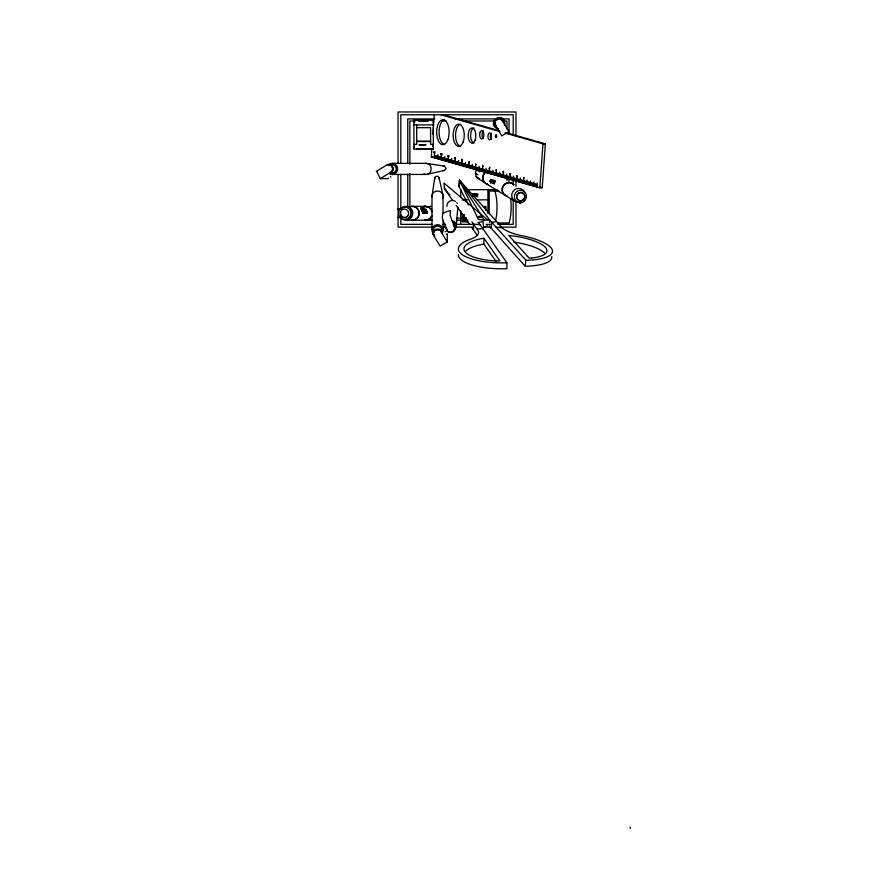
<?xml version="1.0" encoding="UTF-8"?>
<svg xmlns="http://www.w3.org/2000/svg" width="872" height="872" viewBox="0 0 872 872"><rect width="100%" height="100%" fill="white"/><g stroke="black" fill="none" stroke-linecap="round" stroke-linejoin="round"><path stroke-width="1.31" d="M465.703 219.788L465.703 217.597L464.133 217.597L464.133 221.761L465.703 221.761L466.04 219.788M485.486 210.119L485.486 207.22L484.178 207.22L484.178 206.413L485.824 206.413L485.824 210.337M400.422 216.42L400.76 217.847A6.932 6.878 -90 0 0 410.461 218.48A6.932 6.878 -90 0 0 411.094 208.691A6.932 6.878 -90 0 0 401.382 208.059L400.313 209.422L398.046 209.106M459.413 184.962L459.511 180.242L502.294 227.832A31.12 9.178 6.7 0 0 522.328 235.789A43.229 12.753 6.7 0 1 552.445 250.689A43.229 12.753 6.7 0 1 525.87 260.27L525.173 266.2A43.229 12.753 6.7 0 0 551.747 256.608M489.704 222.469L489.759 220.115L459.511 180.242L458.814 186.172L468.428 204.975M446.9 206.457C446.257 202.053 451.881 198.707 455.435 201.378M454.715 228.104L454.595 226.818M519.679 202.718L519.701 202.064L520.268 202.446A31.294 1.831 41.9 0 1 520.715 203.427A21.68 0.937 42.1 0 1 520.442 203.416L518.11 201.999M433.362 146.987L432.894 145.657M506.142 132.675L545.36 143.836L542.231 187.785L539.833 187.785L431.324 156.905L431.891 148.905M432.926 134.255L434.354 114.276M434.223 157.723L434.518 153.603M434.943 151.837L434.856 152.938M434.932 157.93L435.117 155.456M435.618 158.126L435.804 155.652M436.283 158.312L436.458 155.837M436.97 158.508L437.145 156.034M437.657 158.704L437.951 154.584M438.365 158.911L438.54 156.437M439.052 159.107L439.226 156.633M439.717 159.293L439.891 156.818M440.404 159.489L440.578 157.015M441.101 159.685L441.385 155.565M441.81 159.892L441.984 157.418M442.496 160.077L442.671 157.614M443.161 160.274L443.336 157.799M443.848 160.47L444.022 157.995M444.546 160.666L444.84 156.546M445.254 160.873L445.439 158.399M445.952 161.069L446.126 158.595M446.606 161.255L446.78 158.78M447.292 161.451L447.467 158.977M447.979 161.647L448.273 157.527M448.699 161.843L448.873 159.38M449.385 162.039L449.56 159.565M450.039 162.236L450.225 159.761M450.726 162.421L450.911 159.958M451.402 162.617L451.696 158.497M452.11 162.824L452.296 160.35M452.808 163.02L452.982 160.546M453.462 163.206L453.636 160.731M454.149 163.402L454.323 160.928M454.846 163.598L455.14 159.478M455.5 157.538L455.424 158.639M455.555 163.805L455.729 161.331M456.241 163.99L456.416 161.527M456.906 164.187L457.081 161.712M457.593 164.383L457.767 161.909M458.291 164.579L458.585 160.459M458.999 164.775L459.173 162.312M459.686 164.971L459.86 162.508M460.351 165.168L460.525 162.693M461.037 165.364L461.212 162.89M461.724 165.56L462.018 161.44M462.454 159.576L462.378 160.699M462.443 165.756L462.618 163.282M463.13 165.953L463.305 163.478M463.784 166.138L463.959 163.674M464.471 166.334L464.645 163.871M465.147 166.53L465.441 162.41M465.866 166.737L466.04 164.263M466.553 166.934L466.727 164.459M467.207 167.119L467.381 164.645M467.893 167.315L468.068 164.841M468.58 167.511L468.874 163.391M469.3 167.707L469.474 165.233M469.986 167.904L470.161 165.429M470.64 168.089L470.815 165.625M471.327 168.285L471.501 165.822M472.003 168.481L472.297 164.361M472.711 168.688L472.897 166.214M473.409 168.885L473.583 166.41M474.063 169.07L474.237 166.596M474.75 169.266L474.924 166.792M475.436 169.462L475.731 165.342M476.145 169.659L476.319 167.184M476.831 169.855L477.006 167.38M477.496 170.04L477.671 167.577M478.183 170.236L478.357 167.773M478.87 170.432L479.164 166.312M479.578 170.64L479.764 168.165M480.265 170.836L480.45 168.361M480.93 171.021L481.104 168.547M481.617 171.217L481.791 168.743M482.303 171.413L482.598 167.293M483.023 171.62L483.197 169.146M483.709 171.817L483.884 169.342M484.363 172.002L484.549 169.528M485.05 172.198L485.235 169.724M485.737 172.394L486.031 168.274M486.445 172.591L486.62 170.116M487.132 172.787L487.306 170.312M487.797 172.972L487.971 170.509M488.483 173.168L488.658 170.705M489.181 173.375L489.475 169.244M489.89 173.572L490.064 171.097M490.576 173.768L490.751 171.294M491.241 173.953L491.416 171.479M491.928 174.149L492.102 171.675M492.604 174.345L492.898 170.225M493.312 174.542L493.487 172.078M493.999 174.738L494.173 172.275M494.664 174.934L494.838 172.46M495.351 175.13L495.525 172.656M496.048 175.327L496.342 171.206M496.768 175.534L496.942 173.059M497.454 175.73L497.629 173.256M498.119 175.915L498.293 173.441M498.806 176.111L498.98 173.637M499.482 176.308L499.776 172.187M500.201 176.504L500.375 174.029M500.888 176.7L501.062 174.226M501.542 176.885L501.716 174.422M502.228 177.081L502.403 174.618M502.926 177.278L503.22 173.157M503.635 177.485L503.809 175.01M504.321 177.681L504.496 175.207M504.986 177.866L505.161 175.392M505.673 178.062L505.847 175.588M506.36 178.259L506.643 174.138M507.068 178.466L507.242 175.991M507.755 178.662L507.929 176.188M508.42 178.847L508.594 176.373M509.106 179.043L509.281 176.569M509.782 179.24L510.076 175.119M510.502 179.436L510.676 176.962M511.188 179.632L511.363 177.158M511.842 179.817L512.017 177.354M512.529 180.014L512.714 177.55M513.227 180.221L513.521 176.1M513.946 180.417L514.12 177.943M514.633 180.613L514.807 178.139M515.287 180.798L515.461 178.335M515.973 180.995L516.148 178.52M516.649 181.191L516.943 177.071M517.369 181.398L517.543 178.924M518.055 181.594L518.23 179.12M518.709 181.779L518.884 179.305M519.396 181.976L519.57 179.501M520.072 182.161L520.366 178.041M520.78 182.368L520.955 179.894M521.467 182.564L521.652 180.09M522.132 182.749L522.306 180.275M522.818 182.946L522.993 180.471M523.494 183.142L523.789 179.022M524.203 183.338L524.377 180.864M524.889 183.534L525.064 181.06M525.554 183.72L525.729 181.256M526.241 183.916L526.416 181.441M526.775 184.068L527.07 179.948M527.484 184.275L527.669 181.801M528.181 184.472L528.356 181.997M528.835 184.657L529.01 182.183M529.522 184.853L529.696 182.379M530.22 185.049L530.514 180.929M530.928 185.256L531.103 182.782M531.615 185.453L531.789 182.978M532.28 185.638L532.454 183.164M532.966 185.834L533.141 183.36M533.653 186.03L533.947 181.91M534.362 186.227L534.536 183.763M535.048 186.423L535.223 183.959M535.713 186.619L535.888 184.145M536.4 186.815L536.574 184.341M537.087 187.011L537.381 182.88M539.833 187.785L542.962 143.836L505.041 133.045M456.187 226.993L457.844 207.002M510.055 174.705L509.935 173.692M491.023 228.213L491.721 222.295L496.364 221.695M443.085 212.812L442.976 195.219L439.085 177.801C438.463 174.923 433.907 176.22 434.79 178.989M439.085 178.989L439.085 177.801M400.488 212.19L400.488 214.349L402.373 216.866A4.164 4.131 -90 0 0 408.587 213.629A4.164 4.131 -90 0 0 403.06 209.356A4.164 4.131 -90 0 0 401.556 216.212L402.417 216.866M434.79 177.801L432 196.026L432 229.783M483.72 181.986L480.221 179.861A6.932 6.758 -58.7 0 1 476.188 176.624L475.371 173.179L476.385 169.735L479.883 171.86M443.085 196.614L442.573 198.489M493.421 180.929L493.519 180.177L493.171 182.346M493.258 182.368L493.018 183.687L493.421 182.869M493.519 182.455L494.032 180.373M490.347 180.613L489.89 181.703L490.74 179.381M510.055 174.705L509.924 173.844M432.185 194.936C433.428 189.758 441.657 189.758 442.9 194.936M414.571 146.104L414.08 147.106M482.314 217.063L481.878 216.496A2.082 0.665 1.2 0 0 478.695 216.441A2.082 0.665 1.2 0 0 479.262 217.444A2.082 0.665 1.2 0 0 482.249 217.15L484.233 220.169L489.759 220.115L525.87 260.27M376.246 171.424L387.659 164.492A4.513 4.36 -90 0 1 391.681 171.697L380.268 178.64L376.66 171.424M493.214 182.542C492.342 184.079 493.356 181.191 493.454 182.739M519.734 202.021L518.306 202.206A6.932 6.758 -58.7 0 1 512.714 191.84A6.932 6.758 -58.7 0 1 524.497 191.905M487.241 225.663L486.609 226.099A7.445 2.572 -5.5 0 1 483.589 227.232L483.023 221.423L477.976 222.643M447.282 242.024L440.338 230.622A4.513 4.36 0 0 0 433.133 234.633L440.066 246.046L447.282 242.024L447.271 233.892A4.72 1.057 -30.9 0 0 446.366 234.056M496.986 119.388L497.792 119.028M391.92 174.444L425.678 174.444C432.588 175.01 433.177 163.565 426.266 163.358L392.509 163.358M427.356 174.258L444.491 170.443L446.181 168.296L444.491 166.149L427.356 163.544M435.891 229.827L436.469 229.598A4.164 4.022 0 0 1 438.616 229.598M424.729 163.522L426.266 163.358M451.282 232.225L452.143 231.996A4.513 4.458 4.7 0 0 455.042 227.984L453.974 225.423A4.164 4.109 4.7 0 0 453.233 224.638M444.982 231.734L445.886 231.571M451.02 231.908L452.078 231.669M483.927 238.252L481.29 238.656A37.638 12.164 0 0 0 464.918 251.605A37.638 12.164 0 0 0 497.018 260.979L499.939 260.979L483.927 238.252L483.927 244.16L496.124 261.48M483.927 244.16L481.29 244.563A37.638 12.164 0 0 0 465.299 251.616M413.917 120.336L433.34 120.336M443.303 166.149L444.491 166.149M444.491 170.443L443.303 170.443M489.236 226.012L525.173 266.2M433.34 148.97L413.917 148.97M476.984 229.009L482.805 228.584M429.929 220.191L431.727 220.071M458.814 186.172L459.391 186.139M422.975 145.123L424.043 144.817M423.04 145.166L424.795 144.948L423.062 144.774M425.482 149.199L428.392 149.167L416.74 149.167L424.075 149.134M380.268 178.64L388.4 178.629A4.72 1.057 59.1 0 0 388.356 178.237M434.757 118.908L407.769 118.908L407.769 163.435M454.999 118.908L496.822 118.908M500.877 118.908L509.041 118.908L509.041 133.765M415.672 120.183L431.596 120.183M415.246 120.99L409.851 120.99L409.851 164.154M442.224 120.99L446.268 120.99M463.806 120.99L494.827 120.99M502.915 120.99L506.97 120.99L506.97 129.089M413.917 124.903L433.34 124.903M416.696 127.683L430.572 127.683L430.572 144.327L433.34 144.327M416.696 141.199L430.572 141.199M416.696 141.558L430.572 141.558M542.962 143.836L545.36 143.836M413.917 144.327L416.696 144.327L416.696 124.903M431.324 156.905L433.722 156.905M467.207 189.671L496.92 189.671M498.806 191.055L489.203 191.055L489.203 213.662M462.138 199.852L467.566 199.852M477.06 199.852L487.917 199.852M412.881 206.348L425.743 206.348M430.092 206.348L430.812 206.348L426.419 207.046M424.13 207.7L426.463 213.346M397.872 209.106L400.619 209.106M422.898 209.367L423.258 209.836L422.571 209.836M397.872 217.433L400.619 217.433M457.059 218.109L461.103 218.109M407.769 220.191L432.076 220.191M456.383 220.191L460.427 220.191M497.52 222.96L509.085 222.96A25.713 9.668 90 0 0 510.632 198.565M431.967 224.355L400.826 224.355L400.826 217.586M442.802 224.355L445.668 224.355M454.988 224.355L472.591 224.355M486.129 224.355L490.195 224.355M497.836 224.355L513.205 224.355L513.205 199.993M431.967 227.123L398.057 227.123L398.057 174.324M442.758 227.123L445.668 227.123M454.955 227.123L472.591 227.123M483.404 227.123L490.195 227.123M499.656 227.123L515.984 227.123L515.984 201.334M423.138 144.73L424.119 144.763M399.736 217.542L398.046 217.433M496.157 227.232L502.294 227.832M480.08 224.725L473.474 224.039L473.474 229.946M498.315 128.751C483.829 123.17 506.033 109.545 504.463 125.034A5.548 5.548 0 0 0 500.91 118.036A5.548 5.548 0 0 0 493.912 121.579A5.548 5.548 0 0 0 497.454 128.587M484.233 220.169L478.292 219.363L459.511 180.242L481.998 216.55M425.678 174.444L423.803 173.931M443.39 114.81L499.602 130.811M440.981 114.81L499.82 131.552M440.861 153.668C442.714 153.723 439.771 155.881 441.341 153.973L440.851 153.832M438.954 158.388L445.494 160.252M450.715 161.734L454.639 162.857M457.255 163.598L463.795 165.462M469.016 166.944L472.94 168.067M475.556 168.808L482.096 170.672M493.857 174.019L497.781 175.13M512.169 179.229L516.082 180.34M521.314 181.834L525.238 182.946M527.854 183.698L534.394 185.551M539.615 187.044L542.231 187.785M475.371 173.179L478.063 174.814M476.188 176.624L479.415 178.586M486.14 183.741L505.237 195.372M505.509 195.535L514.927 201.258M439.935 230.23L441.145 231.472A4.164 4.022 0 0 1 441.559 232.443M502.784 121.23L501.269 119.704A4.164 4.164 0 0 0 500.266 119.29M487.121 219.406L443.946 183.033L444.502 188.843L452.339 199.96M446.529 190.554L444.502 188.843L444.502 186.477M446.442 190.75L444.502 188.843L449.745 194.936M478.521 222.513L506.905 262.777L506.905 268.685A43.229 13.974 0 0 1 458.4 254.515M434.594 236.334L433.384 233.489A4.164 4.022 0 0 1 435.466 230.001M471.937 221.859L478.096 230.6A31.12 10.061 0 0 1 470.15 239.32A43.229 13.974 0 0 0 463.054 255.224A43.229 13.974 0 0 0 506.905 262.777M456.263 205.52L469.583 224.42M471.937 227.766L477.333 235.418M440.338 230.012A4.513 4.36 0 0 0 436.153 229.347L435.346 229.696A4.513 4.36 0 0 0 433.133 234.023L434.147 235.723M495.797 125.623L495.024 123.312A4.164 4.164 0 0 0 496.244 126.255L495.165 124.391M456.917 202.718L457.331 203.481M459.511 180.242L461.408 183.763M424.239 212.495C425.819 216.005 421.34 205.509 422.811 209.542M424.501 211.613L425.514 213.411L424.304 211.188M424.261 211.297L423.182 207.961L423.988 210.686M433.526 234.524L433.755 235.08M392.694 167.827L392.291 166.825A4.164 4.022 -90 0 0 388.803 164.743L387.212 165.124L388.269 164.492A4.513 4.36 -90 0 1 392.596 166.705L392.945 167.511A4.513 4.36 -90 0 1 392.291 171.697M400.085 216.343L400.422 217.335M454.268 225.957L454.737 227.418M390.558 176.34L390.721 177.245M630.042 827.048L630.347 828.4M432.065 196.865L432 196.026M515.984 136.348L515.984 111.976L398.057 111.976L398.057 163.489M515.984 181.005L515.984 186.445M513.205 135.04L513.205 114.744L400.826 114.744L400.826 163.456M513.205 179.697L513.205 185.115M509.041 178.324L509.041 182.379M506.97 177.648L506.97 180.34M487.917 189.671L487.917 213.466M474.586 195.731L474.314 193.53L474.444 195.731M473.016 195.884L473.016 193.573L472.886 195.884M467.599 219.679L467.61 221.761L466.04 221.761L466.04 217.597M464.133 214.686L464.133 216.768M463.817 214.686L463.817 216.768L462.258 216.768L462.258 213.64M460.776 189.671L460.776 197.301M460.776 210.741L460.776 224.355M443.085 220.921L443.085 230.371M433.34 120.053L433.34 149.188M413.917 120.053L413.917 149.188M409.851 173.593L409.851 207.318M407.769 174.237L407.769 206.62M400.826 174.291L400.826 209.465M444.415 144.534A12.491 6.246 -90 0 1 439.052 132.032A12.491 6.246 -90 0 1 444.546 119.769M460.318 146.256A11.096 5.548 -90 0 1 455.544 135.149A11.096 5.548 -90 0 1 460.427 124.249M473.888 143.106A7.63 3.815 -90 0 1 470.608 135.476A7.63 3.815 -90 0 1 473.965 127.977M483.371 138.659A4.164 2.082 90 0 1 482.107 134.789A4.164 2.082 90 0 1 483.415 130.964M491.416 139.575A3.466 1.733 90 0 1 490.358 136.348A3.466 1.733 90 0 1 491.448 133.165M388.64 164.764A5.548 5.363 -90 0 1 395.888 164.852A5.548 5.363 -90 0 1 396.433 172.329A5.548 5.363 -90 0 1 389.283 173.55M390.209 165.299A4.164 4.022 -90 0 1 396.237 168.906A4.164 4.022 -90 0 1 390.209 172.503M392.694 169.975A4.164 4.022 -90 0 1 392.291 170.977L390.82 172.503A4.164 4.022 -90 0 1 389.849 172.918M451.958 220.453A5.548 5.483 4.7 0 1 453.756 230.437M447.031 229.859A5.548 5.483 4.7 0 1 445.221 226.055M452.47 222.066A4.164 4.109 4.7 0 1 454.879 226.48M454.704 228.486A4.164 4.109 4.7 0 1 453.037 231.156M449.93 231.876A4.164 4.109 4.7 0 1 448.895 231.571M446.704 229.271A4.164 4.109 4.7 0 1 446.464 228.224M449.527 232.17A4.513 4.458 4.7 0 1 447.26 230.884M422.255 207.046A6.932 6.878 -90 0 1 432.043 211.907M431.814 215.493A6.932 6.878 -90 0 1 424.86 220.191M409.393 207.046A6.932 6.878 -90 0 1 419.192 211.907A6.932 6.878 -90 0 1 411.998 220.191M409.208 207.046A6.932 6.878 -90 0 1 419.007 211.907A6.932 6.878 -90 0 1 411.824 220.191M422.43 207.046A6.932 6.878 -90 0 1 431.651 210.196M432 215.493A6.932 6.878 -90 0 1 425.046 220.191M408.227 215.351A4.164 4.131 -90 0 1 406.723 216.866M432.839 122.047A74.12 7.794 -90 0 1 433.34 121.797M413.917 121.797A74.12 7.794 -90 0 1 414.669 122.287M494.947 191.055A25.713 9.668 -90 0 1 495.569 220.616M405.818 207.024A6.246 6.191 -90 0 1 412.075 213.978A6.246 6.191 -90 0 1 404.423 219.33M402.733 207.918A6.246 6.191 -90 0 1 404.216 207.264M433.406 233.652A5.548 5.363 0 0 1 433.493 226.404A5.548 5.363 0 0 1 440.97 225.859A5.548 5.363 0 0 1 442.191 233.009M433.94 232.083A4.164 4.022 0 0 1 437.003 226.088A4.164 4.022 0 0 1 441.559 231.113M506.861 196.069A6.932 6.758 -58.7 0 1 503.024 185.943A6.932 6.758 -58.7 0 1 513.772 184.581M487.753 184.439A6.932 6.758 -58.7 0 1 485.039 172.896M507.133 196.233A6.932 6.758 -58.7 0 1 503.297 186.107A6.932 6.758 -58.7 0 1 514.033 184.744M487.492 184.275A6.932 6.758 -58.7 0 1 484.778 172.732M526.252 197.301A21.68 0.937 42.1 0 0 526.285 197.257A31.294 1.831 41.9 0 0 526.23 196.909M495.165 122.233A4.164 4.164 0 0 1 495.579 121.23M502.13 120.369A4.164 4.164 0 0 1 503.209 122.233M513.586 242.024A37.638 11.096 6.7 0 1 544.684 253.24M475.905 164.492C475.632 165.789 475.643 162.41 475.905 164.492M482.848 166.607L482.587 165.386L482.848 166.607M496.233 169.724L496.31 170.868L496.233 169.724M491.176 179.926L490.653 181.605L491.176 179.926M492.102 180.21L491.59 181.888L492.102 180.21M494.489 180.929L493.966 182.608L494.489 180.929M447.946 155.739L448.164 156.895L447.946 155.674M516.911 175.795L517.096 176.776L516.922 175.73M474.041 194.772C473.158 198.358 473.529 190.881 474.041 194.772M476.657 194.772C475.752 198.304 476.156 190.903 476.657 194.772M434.016 152.077L434.387 153.254L434.452 151.695A1.145 0.578 90 0 0 434.278 151.63L434.016 152.077M454.563 158.453C455.053 160.034 454.901 155.325 454.563 158.453M503.111 171.817L503.482 173.027L503.602 171.468A1.188 0.589 -90 0 0 503.373 171.359L503.111 171.817M523.603 178.28L524.072 177.408L523.614 178.161M494.707 181.725L494.37 183.883A2.18 0.545 -76.5 0 1 494.141 183.643L495.143 180.657L494.707 181.725M476.995 195.699C477.169 197.933 477.823 193.998 476.995 195.699M476.853 195.655C477.093 200.255 478.968 189.682 476.853 195.655M422.462 209.345L424.261 213.346L421.885 207.678L422.462 209.345M423.585 212.812L422.222 209.803L423.585 212.812M425.896 212.812L424.533 209.803L425.896 212.812M426.8 212.812L425.22 209.291L427.029 213.378L425.438 209.803L426.8 212.812M468.602 162.257C468.744 162.813 469.114 162.192 468.515 162.236M537.381 182.237L537.381 182.237M475.502 194.859L475.131 195.71L474.88 193.573L475.131 196.047L475.643 193.573L475.502 194.859M490.478 181.332C491.361 182.88 491.285 176.853 490.478 181.332M491.405 181.616C492.288 183.164 492.222 177.125 491.405 181.616M493.792 182.335C494.664 183.861 494.609 177.943 493.792 182.335M492.865 180.428C491.405 186.401 492.495 179.73 492.865 180.428M441.733 153.548L441.69 155.129L441.733 153.548M448.666 155.51L448.633 157.047L448.666 155.51M461.735 159.369L461.702 160.96L461.735 159.369M469.354 161.702L469.321 163.238L469.441 161.723M489.181 168.634L489.715 168.939L489.726 167.261L489.181 168.634M421.961 209.324L423.77 213.411L422.004 209.291M424.272 209.324L426.081 213.411L424.315 209.291M442.714 213.509L442.322 218.294L447.238 231.244A4.513 4.458 4.7 0 0 455.01 228.344L450.105 215.395L450.497 210.599A4.72 0.654 -21 0 0 446.638 211.667A4.72 0.654 -21 0 0 442.714 213.509M473.888 195.034L473.638 195.753L473.888 195.034M476.515 195.034L476.254 195.753L476.515 195.034M398.646 211.754L398.7 214.97A6.246 6.191 -90 0 0 407.834 218.621A6.246 6.191 -90 0 0 408.957 208.779A6.246 6.191 -90 0 0 399.245 210.239L398.646 211.754M474.586 196.058L474.586 196.058M482.478 166.519L482.51 166.443M491.59 179.632L490.86 183.011L491.59 179.632M420.795 207.983L423.138 213.411L420.795 207.983M425.885 209.291L427.454 213.346L425.972 209.335M421.416 145.046L419.181 144.719L425.939 144.73L419.181 145.166L421.416 145.046M418.506 120.837L428.043 120.968L418.506 120.837M508.921 131.727L501.705 135.89L494.773 123.868A4.513 4.513 0 0 1 501.978 119.704L508.921 131.727M523.723 201.585L522.274 202.315A6.246 6.082 -58.7 0 1 514.306 195.851A6.246 6.082 -58.7 0 1 523.636 191.132A6.246 6.082 -58.7 0 1 523.723 201.585M498.108 119.29L497.105 119.704A4.164 4.164 0 0 1 498.108 119.29M417.176 148.643L430.027 148.731L417.176 148.643M531.713 258.025L529.184 258.177L508.79 235.495L511.679 235.745A37.638 11.096 6.7 0 1 545.382 247.31A37.638 11.096 6.7 0 1 531.713 258.025M418.102 120.031L429.547 120.042L418.102 120.031M463.817 217.597L462.258 217.597L462.258 221.761L463.817 221.761L463.817 217.597M524.791 196.418L524.617 195.361A4.164 4.055 -58.7 0 0 517.924 193.617A4.164 4.055 -58.7 0 0 519.058 200.473A4.164 4.055 -58.7 0 0 524.737 196.385L524.562 195.328A4.164 4.055 -58.7 0 0 517.979 193.649A4.164 4.055 -58.7 0 0 519.113 200.506A4.164 4.055 -58.7 0 0 524.791 196.418M447.805 139.869A12.491 6.246 -90 0 0 443.772 119.802A12.491 6.246 -90 0 0 437.101 136.828A12.491 6.246 -90 0 0 447.805 139.869M463.065 142.114A11.096 5.548 -90 0 0 459.479 124.271A11.096 5.548 -90 0 0 453.549 139.4A11.096 5.548 -90 0 0 463.065 142.114M475.022 140.261A7.63 3.815 -90 0 0 472.559 127.999A7.63 3.815 -90 0 0 468.482 138.397A7.63 3.815 -90 0 0 475.022 140.261M480.145 132.261A4.164 2.082 90 0 0 481.497 138.953A4.164 2.082 90 0 0 483.72 133.274A4.164 2.082 90 0 0 480.145 132.261M491.056 138.517A3.466 1.733 -90 0 0 489.933 132.947A3.466 1.733 -90 0 0 488.08 137.678A3.466 1.733 -90 0 0 491.056 138.517M496.55 136.926A1.384 0.698 -90 0 0 496.092 134.702A1.384 0.698 -90 0 0 495.351 136.588A1.384 0.698 -90 0 0 496.55 136.926"/></g></svg>
